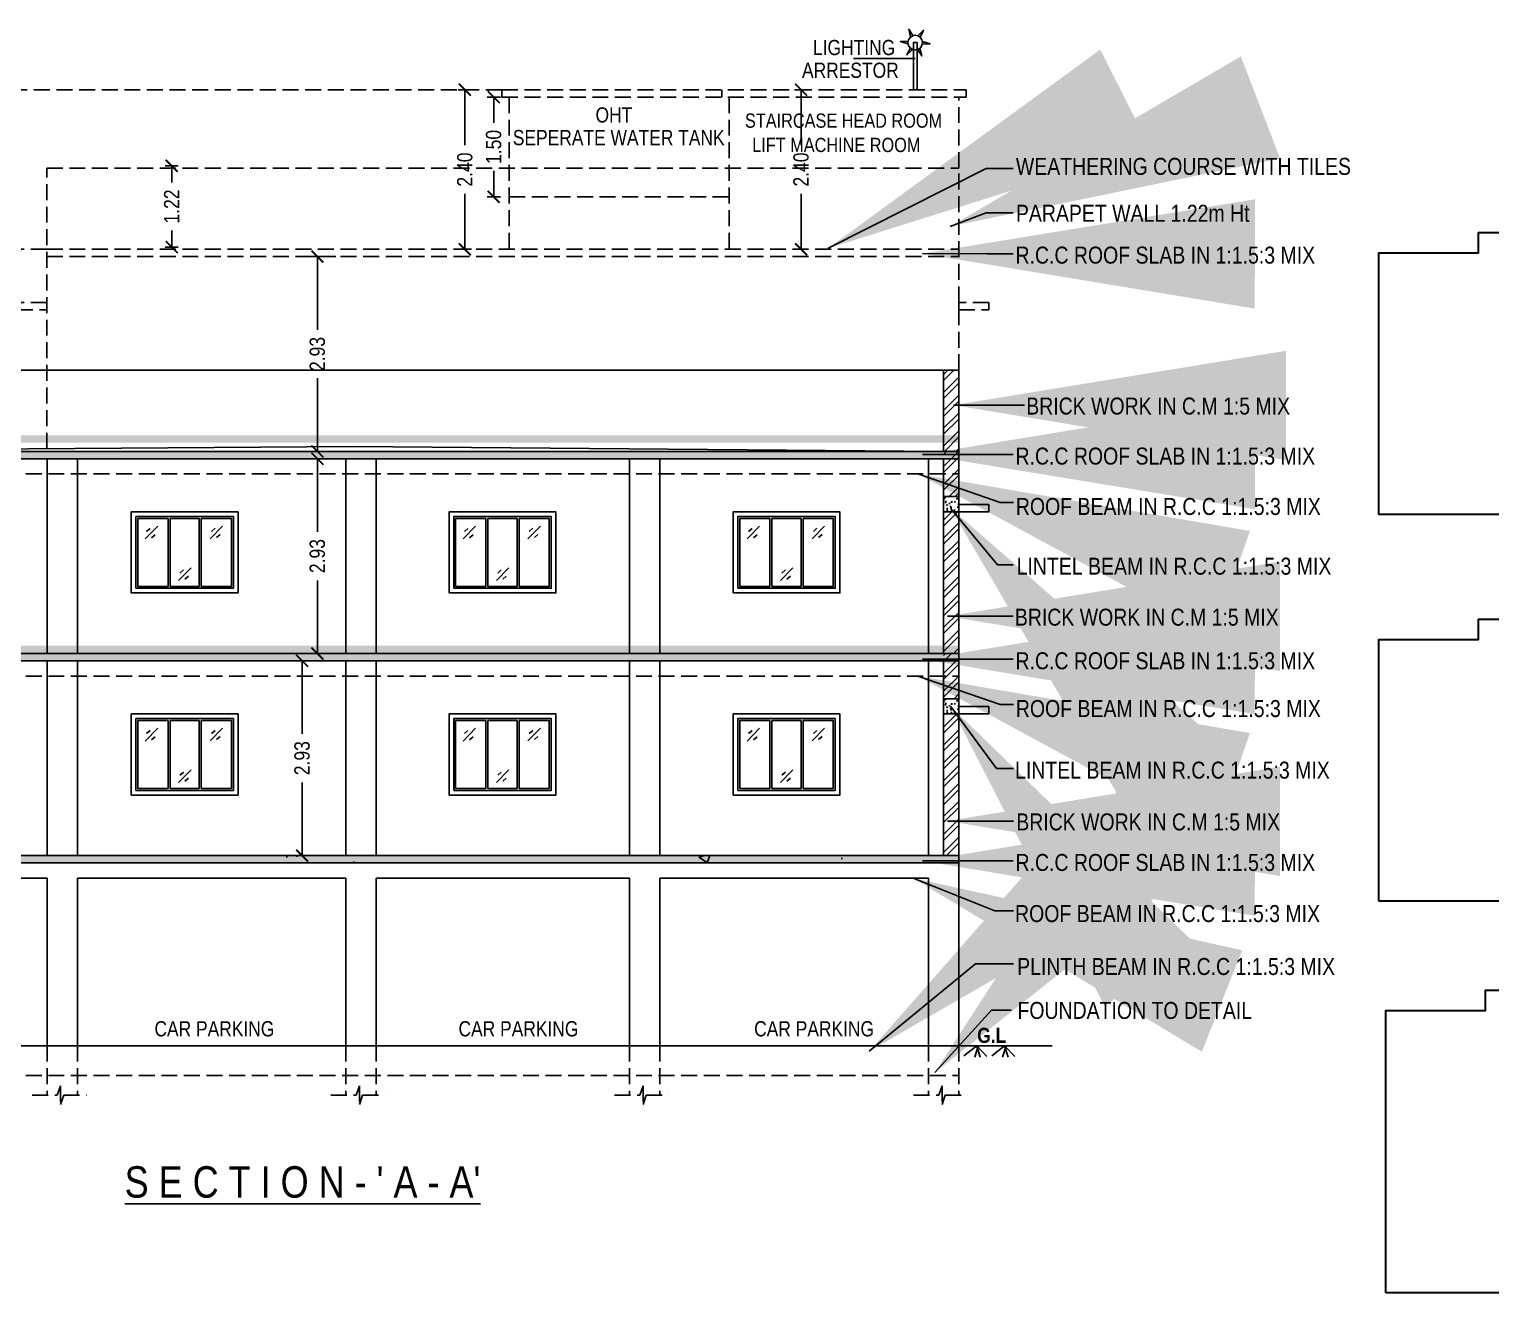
# Model space of a CAD drawing. Header units: metres. Extents: x 144 to 1259, y -1474 to -210.
# Drawn here: x 1171.88 to 1193.86, y -1155.6 to -1136.59 of the extents above; entities that cross this region are included whole.
import ezdxf
from ezdxf.enums import TextEntityAlignment as Align

# ---------------------------------------------------------------- set-up
doc = ezdxf.new("R2010")
doc.units = ezdxf.units.M
doc.linetypes.add('ACAD_ISO02W100', pattern=[15, 12, -3])
for name, color, linetype in [('BLK_1_FLR_0_STAIR_1', 1, 'Continuous'), ('BLK_1_FLR_1_AC_ROOM', 2, 'Continuous'), ('BLK_1_FLR_1_STAIR_1', 1, 'Continuous'), ('BLK_1_FLR_2_AC_ROOM_1', 2, 'Continuous'), ('BLK_1_FLR_3_AC_ROOM_1', 2, 'Continuous'), ('BLK_1_FLR_3_STAIR_1', 1, 'Continuous'), ('BLK_1_PARAPET_HT', 233, 'Continuous'), ('BLK_1_ROOF_WATER_TA1NK_HT', 235, 'Continuous'), ('BLK_1_STAIR_HEADROOM', 55, 'Continuous')]:
    doc.layers.add(name, color=color, linetype=linetype)
doc.styles.add('ATT', font='swissck.ttf', dxfattribs={"height": 12})
doc.styles.add('cmda', font='swisscb.ttf', dxfattribs={"height": 8})
doc.styles.add('STYLE1', font='swissck.ttf', dxfattribs={"height": 0.23})
doc.styles.add('style7', font='tahoma.ttf', dxfattribs={"height": 42})
doc.styles.add('tit', font='swissck.ttf', dxfattribs={"height": 9})
doc.dimstyles.get("Standard").update_dxf_attribs({"dimtxt": 0.23, "dimasz": 0.18, "dimexe": 0.1, "dimexo": 0, "dimgap": 0.09, "dimtad": 0, "dimzin": 0, "dimdsep": 46, "dimtxsty": 'STYLE1', "dimblk": 'ARCHTICK', "dimcen": 0.09, "dimadec": 0, "dimazin": 0, "dimtfac": 1, "dimtofl": 0, "dimtmove": 2, "dimatfit": 3, "dimfxl": 0, "dimtolj": 1, "dimtzin": 0, "dimarcsym": 0})
doc.dimstyles.new('STY', dxfattribs={"dimscale": 0, "dimtxt": 48, "dimasz": 5, "dimexe": 6, "dimexo": 48, "dimgap": 2, "dimtad": 0, "dimdec": 1, "dimlfac": 0.0254, "dimzin": 0, "dimdsep": 46, "dimtxsty": 'style7', "dimblk": 'ARCHTICK', "dimcen": 0.09375, "dimse1": 1, "dimse2": 1, "dimsd1": 1, "dimsd2": 1, "dimadec": 0, "dimazin": 0, "dimtfac": 1, "dimtdec": 1, "dimtofl": 0, "dimtmove": 0, "dimatfit": 3, "dimfxl": 0, "dimtolj": 1, "dimtzin": 0, "dimarcsym": 0})
pattern_1 = [(50, (-125.04422, -64.8878), (0.182184669, -0.015939086), [0.01905, -0.20955]), (355, (-125.04422, -64.8878), (-0.035243421, 0.191056845), [0.01524, -0.167640584]), (100.451445, (-125.02904, -64.88913), (0.146941247, 0.175117752), [0.016190009, -0.178090245]), (46.1842, (-125.04422, -64.837), (0.27107904, -0.042042328), [0.028575, -0.314325]), (96.635558, (-125.02163, -64.8405), (0.237404134, 0.247426125), [0.024285023, -0.26713561]), (351.184151, (-125.04422, -64.837), (0.237404134, 0.247426125), [0.022859967, -0.25145973]), (21, (-125.01882, -64.8497), (0.151614391, -0.102265198), [0.01905, -0.20955]), (326, (-125.01882, -64.8497), (0.061802028, 0.184187966), [0.01524, -0.16764]), (71.451445, (-125.00618, -64.85823), (0.21341642, 0.081922769), [0.016190009, -0.178089938]), (37.5, (-125.04422, -64.887805), (0.0030886033, 0.0845550389), [0, -0.165608, 0, -0.17018, 0, -0.168275]), (7.5, (-125.04422, -64.887805), (0.0668196625, 0.100180575), [0, -0.097028, 0, -0.161798, 0, -0.064135]), (327.5, (-125.10086, -64.887805), (0.1355905952, -0.005728744), [0, -0.0635, 0, -0.19812, 0, -0.26289]), (317.5, (-125.12626, -64.8878), (0.148129181, 0.025426491), [0, -0.08255, 0, -0.131572, 0, -0.18669])]

# ---------------------------------------------------------------- blocks, each defined once
blk = doc.blocks.new('_ArchTick')
at = {"color": 0, "const_width": 0.15}
blk.add_lwpolyline([(-0.5, -0.5), (0.5, 0.5)], dxfattribs=at)
blk = doc.blocks.new('*D186')
at = {"color": 0, "lineweight": -2}
for p, q in [((1178.532, -1137.502), (1178.332, -1137.502)), ((1178.432, -1137.502), (1178.432, -1138.336)), ((1178.432, -1139.902), (1178.432, -1139.067)), ((1178.532, -1139.902), (1178.332, -1139.902))]:
    blk.add_line(p, q, dxfattribs=at)
at = {"layer": 'Defpoints', "color": 0}
for p in [(1178.432, -1137.502), (1180.37, -1137.502), (1180.37, -1139.902)]:
    blk.add_point(p, dxfattribs=at)
at = {"color": 0, "lineweight": -2, "xscale": 0.18, "yscale": 0.18, "zscale": 0.18}
for p, rotation in [((1178.432, -1137.502), 90), ((1178.432, -1139.902), 270)]:
    blk.add_blockref('_ArchTick', p, dxfattribs=dict(at, rotation=rotation))
at = {"color": 0, "insert": (1178.432, -1138.702), "char_height": 0.23, "attachment_point": 5, "rotation": 90, "style": 'STYLE1'}
blk.add_mtext('\\A1;2.40', dxfattribs=at)
blk = doc.blocks.new('*D261')
at = {"layer": 'BLK_1_ROOF_WATER_TA1NK_HT', "color": 0, "lineweight": -2}
for p, q in [((1178.966, -1137.612), (1178.766, -1137.612)), ((1178.866, -1137.612), (1178.866, -1138.001)), ((1178.866, -1139.112), (1178.866, -1138.723)), ((1178.966, -1139.112), (1178.766, -1139.112))]:
    blk.add_line(p, q, dxfattribs=at)
at = {"layer": 'Defpoints', "color": 0}
for p in [(1178.866, -1137.612), (1182.028, -1137.612), (1182.028, -1139.112)]:
    blk.add_point(p, dxfattribs=at)
at = {"layer": 'BLK_1_ROOF_WATER_TA1NK_HT', "color": 0, "lineweight": -2, "xscale": 0.18, "yscale": 0.18, "zscale": 0.18}
for p, rotation in [((1178.866, -1137.612), 90), ((1178.866, -1139.112), 270)]:
    blk.add_blockref('_ArchTick', p, dxfattribs=dict(at, rotation=rotation))
at = {"layer": 'BLK_1_ROOF_WATER_TA1NK_HT', "color": 0, "insert": (1178.866, -1138.362), "char_height": 0.23, "attachment_point": 5, "rotation": 90, "style": 'STYLE1'}
blk.add_mtext('\\A1;1.50', dxfattribs=at)
blk = doc.blocks.new('*D265')
at = {"layer": 'BLK_1_FLR_1_AC_ROOM', "color": 0, "lineweight": -2}
for p, q in [((1175.955, -1146.092), (1176.084, -1146.092)), ((1175.984, -1146.092), (1175.984, -1147.191)), ((1175.984, -1149.022), (1175.984, -1147.922)), ((1175.955, -1149.022), (1176.084, -1149.022))]:
    blk.add_line(p, q, dxfattribs=at)
at = {"layer": 'Defpoints', "color": 0}
for p in [(1175.955, -1146.092), (1175.984, -1146.092), (1175.955, -1149.022)]:
    blk.add_point(p, dxfattribs=at)
at = {"layer": 'BLK_1_FLR_1_AC_ROOM', "color": 0, "lineweight": -2, "xscale": 0.18, "yscale": 0.18, "zscale": 0.18}
for p, rotation in [((1175.984, -1146.092), 90), ((1175.984, -1149.022), 270)]:
    blk.add_blockref('_ArchTick', p, dxfattribs=dict(at, rotation=rotation))
at = {"layer": 'BLK_1_FLR_1_AC_ROOM', "color": 0, "insert": (1175.984, -1147.557), "char_height": 0.23, "attachment_point": 5, "rotation": 90, "style": 'STYLE1'}
blk.add_mtext('\\A1;2.93', dxfattribs=at)
blk = doc.blocks.new('*D266')
at = {"layer": 'BLK_1_FLR_2_AC_ROOM_1', "color": 0, "lineweight": -2}
for p, q in [((1176.493, -1143.052), (1176.114, -1143.052)), ((1176.214, -1143.052), (1176.214, -1144.151)), ((1176.214, -1145.982), (1176.214, -1144.882)), ((1176.493, -1145.982), (1176.114, -1145.982))]:
    blk.add_line(p, q, dxfattribs=at)
at = {"layer": 'Defpoints', "color": 0}
for p in [(1176.214, -1143.052), (1176.493, -1143.052), (1176.493, -1145.982)]:
    blk.add_point(p, dxfattribs=at)
at = {"layer": 'BLK_1_FLR_2_AC_ROOM_1', "color": 0, "lineweight": -2, "xscale": 0.18, "yscale": 0.18, "zscale": 0.18}
for p, rotation in [((1176.214, -1143.052), 90), ((1176.214, -1145.982), 270)]:
    blk.add_blockref('_ArchTick', p, dxfattribs=dict(at, rotation=rotation))
at = {"layer": 'BLK_1_FLR_2_AC_ROOM_1', "color": 0, "insert": (1176.214, -1144.517), "char_height": 0.23, "attachment_point": 5, "rotation": 90, "style": 'STYLE1'}
blk.add_mtext('\\A1;2.93', dxfattribs=at)
blk = doc.blocks.new('*D284')
at = {"layer": 'BLK_1_STAIR_HEADROOM', "color": 0, "lineweight": -2}
for p, q in [((1183.49, -1137.502), (1183.39, -1137.502)), ((1183.49, -1137.502), (1183.49, -1138.336)), ((1183.49, -1139.902), (1183.49, -1139.067)), ((1183.49, -1139.902), (1183.39, -1139.902))]:
    blk.add_line(p, q, dxfattribs=at)
at = {"layer": 'Defpoints', "color": 0}
for p in [(1183.493, -1137.502), (1183.49, -1139.902), (1183.49, -1139.902)]:
    blk.add_point(p, dxfattribs=at)
at = {"layer": 'BLK_1_STAIR_HEADROOM', "color": 0, "lineweight": -2, "xscale": 0.18, "yscale": 0.18, "zscale": 0.18}
for p, rotation in [((1183.49, -1137.502), 90), ((1183.49, -1139.902), 270)]:
    blk.add_blockref('_ArchTick', p, dxfattribs=dict(at, rotation=rotation))
at = {"layer": 'BLK_1_STAIR_HEADROOM', "color": 0, "insert": (1183.49, -1138.702), "char_height": 0.23, "attachment_point": 5, "rotation": 90, "style": 'STYLE1'}
blk.add_mtext('\\A1;2.40', dxfattribs=at)
blk = doc.blocks.new('*D292')
at = {"layer": 'BLK_1_FLR_3_AC_ROOM_1', "color": 0, "lineweight": -2}
for p, q in [((1176.493, -1140.012), (1176.114, -1140.012)), ((1176.214, -1140.012), (1176.214, -1141.111)), ((1176.214, -1142.942), (1176.214, -1141.842)), ((1176.493, -1142.942), (1176.114, -1142.942))]:
    blk.add_line(p, q, dxfattribs=at)
at = {"layer": 'Defpoints', "color": 0}
for p in [(1176.214, -1140.012), (1176.493, -1140.012), (1176.493, -1142.942)]:
    blk.add_point(p, dxfattribs=at)
at = {"layer": 'BLK_1_FLR_3_AC_ROOM_1', "color": 0, "lineweight": -2, "xscale": 0.18, "yscale": 0.18, "zscale": 0.18}
for p, rotation in [((1176.214, -1140.012), 90), ((1176.214, -1142.942), 270)]:
    blk.add_blockref('_ArchTick', p, dxfattribs=dict(at, rotation=rotation))
at = {"layer": 'BLK_1_FLR_3_AC_ROOM_1', "color": 0, "insert": (1176.214, -1141.477), "char_height": 0.23, "attachment_point": 5, "rotation": 90, "style": 'STYLE1'}
blk.add_mtext('\\A1;2.93', dxfattribs=at)
blk = doc.blocks.new('*D380')
at = {"layer": 'BLK_1_PARAPET_HT', "color": 0, "lineweight": -2}
for p, q in [((1174.122, -1138.648), (1173.922, -1138.648)), ((1174.022, -1138.648), (1174.022, -1138.899)), ((1174.022, -1139.868), (1174.022, -1139.618)), ((1174.122, -1139.868), (1173.922, -1139.868))]:
    blk.add_line(p, q, dxfattribs=at)
at = {"layer": 'Defpoints', "color": 0}
for p in [(1174.022, -1138.648), (1176.488, -1138.648), (1176.488, -1139.868)]:
    blk.add_point(p, dxfattribs=at)
at = {"layer": 'BLK_1_PARAPET_HT', "color": 0, "lineweight": -2, "xscale": 0.18, "yscale": 0.18, "zscale": 0.18}
for p, rotation in [((1174.022, -1138.648), 90), ((1174.022, -1139.868), 270)]:
    blk.add_blockref('_ArchTick', p, dxfattribs=dict(at, rotation=rotation))
at = {"layer": 'BLK_1_PARAPET_HT', "color": 0, "insert": (1174.022, -1139.258), "char_height": 0.23, "attachment_point": 5, "rotation": 90, "style": 'STYLE1'}
blk.add_mtext('\\A1;1.22', dxfattribs=at)

msp = doc.modelspace()

# ---------------------------------------------------------------- hatches: boundary and pattern name
h = msp.add_hatch()
h.set_pattern_fill('ANSI32', color=256, scale=0.02, style=0)
h.set_pattern_definition([(45, (-159.14424, -65.1278), (-0.134703842, 0.134703842), []), (45, (-159.05444, -65.1278), (-0.134703842, 0.134703842), [])])
h.paths.add_polyline_path([(1185.863, -1141.722), (1185.633, -1141.722), (1185.633, -1142.942), (1185.863, -1142.942)])
h = msp.add_hatch()
h.set_pattern_fill('AR-CONC', color=256, scale=0.001, style=0)
h.set_pattern_definition([(50, (-125.04422, -61.7278), (0.182184669, -0.015939086), [0.01905, -0.20955]), (355, (-125.04422, -61.7278), (-0.035243421, 0.191056845), [0.01524, -0.167640584]), (100.451445, (-125.02904, -61.72913), (0.146941247, 0.175117752), [0.016190009, -0.178090245]), (46.1842, (-125.04422, -61.677), (0.27107904, -0.042042328), [0.028575, -0.314325]), (96.635558, (-125.02163, -61.6805), (0.237404134, 0.247426125), [0.024285023, -0.26713561]), (351.184151, (-125.04422, -61.677), (0.237404134, 0.247426125), [0.022859967, -0.25145973]), (21, (-125.01882, -61.6897), (0.151614391, -0.102265198), [0.01905, -0.20955]), (326, (-125.01882, -61.6897), (0.061802028, 0.184187966), [0.01524, -0.16764]), (71.451445, (-125.00618, -61.69823), (0.21341642, 0.081922769), [0.016190009, -0.178089938]), (37.5, (-125.04422, -61.727805), (0.0030886033, 0.0845550389), [0, -0.165608, 0, -0.17018, 0, -0.168275]), (7.5, (-125.04422, -61.727805), (0.0668196625, 0.100180575), [0, -0.097028, 0, -0.161798, 0, -0.064135]), (327.5, (-125.10086, -61.727805), (0.1355905952, -0.005728744), [0, -0.0635, 0, -0.19812, 0, -0.26289]), (317.5, (-125.12626, -61.7278), (0.148129181, 0.025426491), [0, -0.08255, 0, -0.131572, 0, -0.18669])])
h.paths.add_polyline_path([(1185.863, -1142.702), (1166.047, -1142.702), (1166.047, -1142.812), (1185.863, -1142.812)])
h = msp.add_hatch()
h.set_pattern_fill('AR-CONC', color=256, scale=0.003, style=0)
h.set_pattern_definition([(50, (0, 0), (0.54655401, -0.04781726), [0.05715, -0.62865]), (355, (0, 0), (-0.10572848, 0.57316993), [0.04572, -0.50292]), (100.451, (0.04555, -0.004), (0.4408275, 0.52535006), [0.04857, -0.53427]), (46.1842, (0, 0.1524), (0.81323712, -0.12612698), [0.085725, -0.942975]), (96.6356, (0.0678, 0.1419), (0.7122127, 0.74227667), [0.072855, -0.801405]), (351.184, (0, 0.1524), (0.7122138, 0.74227535), [0.06858, -0.75438]), (21, (0.0762, 0.1143), (0.45484464, -0.30679656), [0.05715, -0.62865]), (326, (0.0762, 0.1143), (0.18540609, 0.5525639), [0.04572, -0.50292]), (71.4514, (0.1141, 0.08873), (0.64024947, 0.24576857), [0.04857, -0.53427]), (37.5, (0, 0), (0.00926581, 0.253665117), [0, -0.496824, 0, -0.51054, 0, -0.504825]), (7.5, (0, 0), (0.200458988, 0.300541724), [0, -0.291084, 0, -0.485394, 0, -0.192405]), (327.5, (-0.16993, 0), (0.406771786, -0.017186232), [0, -0.1905, 0, -0.59436, 0, -0.78867]), (317.5, (-0.24613, 0), (0.444387544, 0.07627947), [0, -0.24765, 0, -0.394716, 0, -0.56007])])
h.paths.add_polyline_path([(1166.047, -1142.942), (1166.047, -1143.052), (1185.863, -1143.052), (1185.863, -1142.942)])
h = msp.add_hatch()
h.set_pattern_fill('ANSI32', color=256, scale=0.02, style=0)
h.set_pattern_definition([(45, (-125.04422, -65.0078), (-0.134703842, 0.134703842), []), (45, (-124.95442, -65.0078), (-0.134703842, 0.134703842), [])])
h.paths.add_polyline_path([(1185.863, -1143.852), (1185.633, -1143.852), (1185.633, -1145.982), (1185.863, -1145.982)])
h.paths.add_polyline_path([(1185.863, -1142.932), (1185.633, -1142.932), (1185.633, -1143.622), (1185.863, -1143.622)])
h = msp.add_hatch()
h.set_pattern_fill('AR-CONC', color=256, scale=0.001, style=0)
h.set_pattern_definition([(50, (-125.04422, -61.8478), (0.182184669, -0.015939086), [0.01905, -0.20955]), (355, (-125.04422, -61.8478), (-0.035243421, 0.191056845), [0.01524, -0.167640584]), (100.451445, (-125.02904, -61.84913), (0.146941247, 0.175117752), [0.016190009, -0.178090245]), (46.1842, (-125.04422, -61.797), (0.27107904, -0.042042328), [0.028575, -0.314325]), (96.635558, (-125.02163, -61.8005), (0.237404134, 0.247426125), [0.024285023, -0.26713561]), (351.184151, (-125.04422, -61.797), (0.237404134, 0.247426125), [0.022859967, -0.25145973]), (21, (-125.01882, -61.8097), (0.151614391, -0.102265198), [0.01905, -0.20955]), (326, (-125.01882, -61.8097), (0.061802028, 0.184187966), [0.01524, -0.16764]), (71.451445, (-125.00618, -61.81823), (0.21341642, 0.081922769), [0.016190009, -0.178089938]), (37.5, (-125.04422, -61.847805), (0.0030886033, 0.0845550389), [0, -0.165608, 0, -0.17018, 0, -0.168275]), (7.5, (-125.04422, -61.847805), (0.0668196625, 0.100180575), [0, -0.097028, 0, -0.161798, 0, -0.064135]), (327.5, (-125.10086, -61.847805), (0.1355905952, -0.005728744), [0, -0.0635, 0, -0.19812, 0, -0.26289]), (317.5, (-125.12626, -61.8478), (0.148129181, 0.025426491), [0, -0.08255, 0, -0.131572, 0, -0.18669])])
h.paths.add_polyline_path([(1185.863, -1143.622), (1185.633, -1143.622), (1185.633, -1143.852), (1185.863, -1143.852)])
h = msp.add_hatch()
h.set_pattern_fill('AR-CONC', color=256, scale=0.001, style=0)
h.set_pattern_definition(pattern_1)
h.paths.add_polyline_path([(1185.863, -1145.862), (1166.047, -1145.862), (1166.047, -1145.972), (1185.863, -1145.972)])
h = msp.add_hatch()
h.set_pattern_fill('AR-CONC', color=256, scale=0.003, style=0)
h.set_pattern_definition([(50, (0, -3.04), (0.54655401, -0.04781726), [0.05715, -0.62865]), (355, (0, -3.04), (-0.10572848, 0.57316993), [0.04572, -0.50292]), (100.451, (0.04555, -3.044), (0.4408275, 0.52535006), [0.04857, -0.53427]), (46.1842, (0, -2.8876), (0.81323712, -0.12612698), [0.085725, -0.942975]), (96.6356, (0.0678, -2.8981), (0.7122127, 0.74227667), [0.072855, -0.801405]), (351.184, (0, -2.8876), (0.7122138, 0.74227535), [0.06858, -0.75438]), (21, (0.0762, -2.9257), (0.45484464, -0.30679656), [0.05715, -0.62865]), (326, (0.0762, -2.9257), (0.18540609, 0.5525639), [0.04572, -0.50292]), (71.4514, (0.1141, -2.95127), (0.64024947, 0.24576857), [0.04857, -0.53427]), (37.5, (0, -3.04), (0.00926581, 0.253665117), [0, -0.496824, 0, -0.51054, 0, -0.504825]), (7.5, (0, -3.04), (0.200458988, 0.300541724), [0, -0.291084, 0, -0.485394, 0, -0.192405]), (327.5, (-0.16993, -3.04), (0.406771786, -0.017186232), [0, -0.1905, 0, -0.59436, 0, -0.78867]), (317.5, (-0.24613, -3.04), (0.444387544, 0.07627947), [0, -0.24765, 0, -0.394716, 0, -0.56007])])
h.paths.add_polyline_path([(1166.047, -1145.982), (1166.047, -1146.092), (1185.863, -1146.092), (1185.863, -1145.982)])
h = msp.add_hatch()
h.set_pattern_fill('ANSI32', color=256, scale=0.02, style=0)
h.set_pattern_definition([(45, (-125.04422, -64.8878), (-0.134703842, 0.134703842), []), (45, (-124.95442, -64.8878), (-0.134703842, 0.134703842), [])])
h.paths.add_polyline_path([(1185.863, -1146.892), (1185.633, -1146.892), (1185.633, -1149.022), (1185.863, -1149.022)])
h.paths.add_polyline_path([(1185.863, -1146.202), (1185.633, -1146.202), (1185.633, -1146.662), (1185.863, -1146.662)])
h.paths.add_polyline_path([(1185.863, -1145.972), (1185.633, -1145.972), (1185.633, -1146.202), (1185.863, -1146.202)])
h = msp.add_hatch()
h.set_pattern_fill('AR-CONC', color=256, scale=0.001, style=0)
h.set_pattern_definition(pattern_1)
h.paths.add_polyline_path([(1185.863, -1146.662), (1185.633, -1146.662), (1185.633, -1146.892), (1185.863, -1146.892)])
h = msp.add_hatch()
h.set_pattern_fill('AR-CONC', color=256, scale=0.001, style=0)
h.set_pattern_definition(pattern_1)
h.paths.add_polyline_path([(1185.863, -1149.022), (1166.047, -1149.022), (1166.047, -1149.132), (1185.863, -1149.132)])
h = msp.add_hatch()
h.set_pattern_fill('AR-CONC', color=256, scale=0.01, style=0)
h.set_pattern_definition([(50, (0, 0), (1.8218467, -0.1593909), [0.1905, -2.0955]), (355, (0, 0), (-0.3524283, 1.9105664), [0.1524, -1.6764]), (100.451, (0.1518, -0.0133), (1.469425, 1.7511669), [0.1619, -1.7809]), (46.1842, (0, 0.508), (2.7107904, -0.4204233), [0.28575, -3.14325]), (96.6356, (0.226, 0.473), (2.3740423, 2.4742556), [0.24285, -2.67135]), (351.184, (0, 0.508), (2.374046, 2.474251), [0.2286, -2.5146]), (21, (0.254, 0.381), (1.5161488, -1.0226552), [0.1905, -2.0955]), (326, (0.254, 0.381), (0.6180203, 1.8418797), [0.1524, -1.6764]), (71.4514, (0.3803, 0.2958), (2.134165, 0.8192286), [0.1619, -1.7809]), (37.5, (0, 0), (0.03088603, 0.8455504), [0, -1.65608, 0, -1.7018, 0, -1.68275]), (7.5, (0, 0), (0.66819663, 1.00180575), [0, -0.97028, 0, -1.61798, 0, -0.64135]), (327.5, (-0.5664, 0), (1.35590595, -0.05728744), [0, -0.635, 0, -1.9812, 0, -2.6289]), (317.5, (-0.8204, 0), (1.4812918, 0.2542649), [0, -0.8255, 0, -1.31572, 0, -1.8669])])
h.paths.add_polyline_path([(1185.863, -1149.132), (1185.863, -1149.022), (1166.047, -1149.022), (1166.047, -1149.132)])
h = msp.add_hatch()
h.set_pattern_fill('AR-CONC', color=256, scale=0.003, style=0)
h.set_pattern_definition([(50, (0, -6.08), (0.54655401, -0.04781726), [0.05715, -0.62865]), (355, (0, -6.08), (-0.10572848, 0.57316993), [0.04572, -0.50292]), (100.451, (0.04555, -6.084), (0.4408275, 0.52535006), [0.04857, -0.53427]), (46.1842, (0, -5.9276), (0.81323712, -0.12612698), [0.085725, -0.942975]), (96.6356, (0.0678, -5.9381), (0.7122127, 0.74227667), [0.072855, -0.801405]), (351.184, (0, -5.9276), (0.7122138, 0.74227535), [0.06858, -0.75438]), (21, (0.0762, -5.9657), (0.45484464, -0.30679656), [0.05715, -0.62865]), (326, (0.0762, -5.9657), (0.18540609, 0.5525639), [0.04572, -0.50292]), (71.4514, (0.1141, -5.99127), (0.64024947, 0.24576857), [0.04857, -0.53427]), (37.5, (0, -6.08), (0.00926581, 0.253665117), [0, -0.496824, 0, -0.51054, 0, -0.504825]), (7.5, (0, -6.08), (0.200458988, 0.300541724), [0, -0.291084, 0, -0.485394, 0, -0.192405]), (327.5, (-0.16993, -6.08), (0.406771786, -0.017186232), [0, -0.1905, 0, -0.59436, 0, -0.78867]), (317.5, (-0.24613, -6.08), (0.444387544, 0.07627947), [0, -0.24765, 0, -0.394716, 0, -0.56007])])
h.paths.add_polyline_path([(1166.047, -1149.022), (1166.047, -1149.132), (1185.863, -1149.132), (1185.863, -1149.022)])

# ---------------------------------------------------------------- linework, layer by layer
at = {"linetype": 'ACAD_ISO02W100', "ltscale": 0.02}
for p, q in [((1178.99, -1137.502), (1161.153, -1137.502)), ((1178.99, -1137.502), (1185.973, -1137.502)), ((1178.99, -1137.502), (1178.99, -1137.612)), ((1182.296, -1137.502), (1182.296, -1137.612)), ((1185.973, -1137.612), (1185.973, -1137.502)), ((1178.99, -1137.612), (1185.973, -1137.612)), ((1179.1, -1137.612), (1179.1, -1139.902)), ((1182.406, -1137.612), (1182.406, -1139.902)), ((1185.863, -1138.682), (1185.863, -1137.612)), ((1172.143, -1138.682), (1185.863, -1138.682)), ((1172.143, -1142.901), (1172.143, -1138.682)), ((1185.863, -1141.722), (1185.863, -1138.682)), ((1179.1, -1139.112), (1182.406, -1139.112)), ((1172.143, -1139.902), (1161.153, -1139.902)), ((1172.143, -1139.902), (1185.863, -1139.902)), ((1172.143, -1140.012), (1185.863, -1140.012)), ((1166.047, -1143.282), (1185.863, -1143.282)), ((1166.047, -1146.322), (1185.863, -1146.322)), ((1172.147, -1151.882), (1172.147, -1152.626)), ((1172.604, -1151.882), (1172.604, -1152.626)), ((1176.643, -1151.882), (1176.643, -1152.626)), ((1177.1, -1151.882), (1177.1, -1152.626)), ((1180.91, -1151.882), (1180.91, -1152.626)), ((1181.367, -1151.882), (1181.367, -1152.626)), ((1185.406, -1151.882), (1185.406, -1152.626)), ((1185.863, -1151.882), (1185.863, -1152.626)), ((1166.047, -1152.332), (1185.863, -1152.332))]:
    msp.add_line(p, q, dxfattribs=at)
for p, q in [((1185.863, -1141.722), (1166.047, -1141.722)), ((1185.633, -1142.942), (1185.633, -1141.722)), ((1185.863, -1142.942), (1185.863, -1141.722)), ((1166.047, -1142.942), (1185.863, -1142.942)), ((1185.863, -1151.882), (1185.863, -1142.942)), ((1166.047, -1143.052), (1185.863, -1143.052)), ((1172.147, -1145.982), (1172.147, -1143.052)), ((1172.604, -1145.982), (1172.604, -1143.052)), ((1176.643, -1145.982), (1176.643, -1143.052)), ((1177.1, -1145.982), (1177.1, -1143.052)), ((1180.91, -1145.982), (1180.91, -1143.052)), ((1181.367, -1145.982), (1181.367, -1143.052)), ((1185.406, -1145.982), (1185.406, -1143.052)), ((1185.633, -1145.982), (1185.633, -1143.052)), ((1185.633, -1143.622), (1185.863, -1143.622)), ((1185.633, -1143.852), (1185.863, -1143.852)), ((1173.967, -1144.972), (1173.967, -1143.952)), ((1173.997, -1144.972), (1173.997, -1143.952)), ((1174.436, -1144.972), (1174.436, -1143.952)), ((1174.466, -1144.972), (1174.466, -1143.952)), ((1178.748, -1144.972), (1178.748, -1143.952)), ((1178.778, -1144.972), (1178.778, -1143.952)), ((1179.217, -1144.972), (1179.217, -1143.952)), ((1179.247, -1144.972), (1179.247, -1143.952)), ((1183.022, -1144.972), (1183.022, -1143.952)), ((1183.052, -1144.972), (1183.052, -1143.952)), ((1183.491, -1144.972), (1183.491, -1143.952)), ((1183.521, -1144.972), (1183.521, -1143.952)), ((1166.047, -1145.982), (1185.863, -1145.982)), ((1166.047, -1146.092), (1185.863, -1146.092)), ((1172.147, -1146.092), (1172.147, -1149.022)), ((1172.604, -1146.092), (1172.604, -1149.022)), ((1176.643, -1149.022), (1176.643, -1146.092)), ((1177.1, -1149.022), (1177.1, -1146.092)), ((1180.91, -1146.092), (1180.91, -1149.022)), ((1181.367, -1146.092), (1181.367, -1149.022)), ((1185.406, -1149.022), (1185.406, -1146.092)), ((1185.633, -1149.022), (1185.633, -1146.092)), ((1185.633, -1146.662), (1185.863, -1146.662)), ((1185.633, -1146.892), (1185.863, -1146.892)), ((1173.967, -1148.012), (1173.967, -1146.992)), ((1173.997, -1148.012), (1173.997, -1146.992)), ((1174.436, -1148.012), (1174.436, -1146.992)), ((1174.466, -1148.012), (1174.466, -1146.992)), ((1178.748, -1148.012), (1178.748, -1146.992)), ((1178.778, -1148.012), (1178.778, -1146.992)), ((1179.217, -1148.012), (1179.217, -1146.992)), ((1179.247, -1148.012), (1179.247, -1146.992)), ((1183.022, -1148.012), (1183.022, -1146.992)), ((1183.052, -1148.012), (1183.052, -1146.992)), ((1183.491, -1148.012), (1183.491, -1146.992)), ((1183.521, -1148.012), (1183.521, -1146.992)), ((1166.047, -1149.022), (1185.863, -1149.022)), ((1166.047, -1149.132), (1185.863, -1149.132)), ((1166.352, -1149.362), (1172.147, -1149.362)), ((1172.147, -1149.362), (1172.147, -1151.882)), ((1172.604, -1149.362), (1176.643, -1149.362)), ((1172.604, -1149.362), (1172.604, -1151.882)), ((1176.643, -1149.362), (1176.643, -1151.882)), ((1177.1, -1149.362), (1180.91, -1149.362)), ((1177.1, -1149.362), (1177.1, -1151.882)), ((1180.91, -1149.362), (1180.91, -1151.882)), ((1181.367, -1149.362), (1185.406, -1149.362)), ((1181.367, -1149.362), (1181.367, -1151.882)), ((1185.406, -1149.362), (1185.406, -1151.882)), ((1187.269, -1151.882), (1161.079, -1151.882))]:
    msp.add_line(p, q)
for points in [[(1185.172, -1136.688), (1185.11, -1136.592), (1185.138, -1136.707)], [(1185.28, -1136.71), (1185.333, -1136.608), (1185.247, -1136.69)], [(1185.099, -1136.771), (1184.984, -1136.776), (1185.098, -1136.81)], [(1185.315, -1136.814), (1185.43, -1136.809), (1185.316, -1136.776)], [(1185.134, -1136.875), (1185.082, -1136.977), (1185.167, -1136.896)], [(1185.242, -1136.897), (1185.304, -1136.994), (1185.276, -1136.879)], [(1166.277, -1142.942), (1176.759, -1142.869), (1185.633, -1142.942)], [(1173.967, -1143.952), (1173.513, -1143.952), (1173.513, -1144.972), (1173.967, -1144.972)], [(1173.624, -1144.259), (1173.812, -1144.068)], [(1173.644, -1144.147), (1173.698, -1144.102)], [(1174.436, -1143.952), (1173.997, -1143.952)], [(1174.466, -1144.972), (1174.921, -1144.972), (1174.921, -1143.952), (1174.466, -1143.952)], [(1174.601, -1144.256), (1174.788, -1144.065)], [(1174.621, -1144.145), (1174.674, -1144.099)], [(1178.748, -1143.952), (1178.294, -1143.952), (1178.294, -1144.972), (1178.748, -1144.972)], [(1178.405, -1144.259), (1178.592, -1144.068)], [(1178.425, -1144.147), (1178.479, -1144.102)], [(1179.217, -1143.952), (1178.778, -1143.952)], [(1179.247, -1144.972), (1179.702, -1144.972), (1179.702, -1143.952), (1179.247, -1143.952)], [(1179.382, -1144.256), (1179.569, -1144.065)], [(1179.402, -1144.145), (1179.455, -1144.099)], [(1183.022, -1143.952), (1182.567, -1143.952), (1182.567, -1144.972), (1183.022, -1144.972)], [(1182.679, -1144.259), (1182.866, -1144.068)], [(1182.699, -1144.147), (1182.752, -1144.102)], [(1183.491, -1143.952), (1183.052, -1143.952)], [(1183.521, -1144.972), (1183.975, -1144.972), (1183.975, -1143.952), (1183.521, -1143.952)], [(1183.655, -1144.256), (1183.842, -1144.065)], [(1183.675, -1144.145), (1183.729, -1144.099)], [(1173.721, -1144.241), (1173.774, -1144.195)], [(1174.697, -1144.238), (1174.751, -1144.193)], [(1178.501, -1144.241), (1178.555, -1144.195)], [(1179.478, -1144.238), (1179.531, -1144.193)], [(1182.775, -1144.241), (1182.829, -1144.195)], [(1183.752, -1144.238), (1183.805, -1144.193)], [(1174.126, -1144.883), (1174.313, -1144.692)], [(1174.146, -1144.772), (1174.199, -1144.726)], [(1178.907, -1144.883), (1179.094, -1144.692)], [(1178.927, -1144.772), (1178.98, -1144.726)], [(1183.18, -1144.883), (1183.367, -1144.692)], [(1183.2, -1144.772), (1183.254, -1144.726)], [(1173.997, -1144.972), (1174.436, -1144.972)], [(1174.222, -1144.865), (1174.276, -1144.82)], [(1178.778, -1144.972), (1179.217, -1144.972)], [(1179.003, -1144.865), (1179.056, -1144.82)], [(1183.052, -1144.972), (1183.491, -1144.972)], [(1183.277, -1144.865), (1183.33, -1144.82)], [(1173.967, -1146.992), (1173.513, -1146.992), (1173.513, -1148.012), (1173.967, -1148.012)], [(1173.624, -1147.299), (1173.812, -1147.108)], [(1173.644, -1147.187), (1173.698, -1147.142)], [(1174.436, -1146.992), (1173.997, -1146.992)], [(1174.466, -1148.012), (1174.921, -1148.012), (1174.921, -1146.992), (1174.466, -1146.992)], [(1174.601, -1147.296), (1174.788, -1147.105)], [(1174.621, -1147.185), (1174.674, -1147.139)], [(1178.748, -1146.992), (1178.294, -1146.992), (1178.294, -1148.012), (1178.748, -1148.012)], [(1178.405, -1147.299), (1178.592, -1147.108)], [(1178.425, -1147.187), (1178.479, -1147.142)], [(1179.217, -1146.992), (1178.778, -1146.992)], [(1179.247, -1148.012), (1179.702, -1148.012), (1179.702, -1146.992), (1179.247, -1146.992)], [(1179.382, -1147.296), (1179.569, -1147.105)], [(1179.402, -1147.185), (1179.455, -1147.139)], [(1183.022, -1146.992), (1182.567, -1146.992), (1182.567, -1148.012), (1183.022, -1148.012)], [(1182.679, -1147.299), (1182.866, -1147.108)], [(1182.699, -1147.187), (1182.752, -1147.142)], [(1183.491, -1146.992), (1183.052, -1146.992)], [(1183.521, -1148.012), (1183.975, -1148.012), (1183.975, -1146.992), (1183.521, -1146.992)], [(1183.655, -1147.296), (1183.842, -1147.105)], [(1183.675, -1147.185), (1183.729, -1147.139)], [(1173.721, -1147.281), (1173.774, -1147.235)], [(1174.697, -1147.278), (1174.751, -1147.233)], [(1178.501, -1147.281), (1178.555, -1147.235)], [(1179.478, -1147.278), (1179.531, -1147.233)], [(1182.775, -1147.281), (1182.829, -1147.235)], [(1183.752, -1147.278), (1183.805, -1147.233)], [(1174.126, -1147.923), (1174.313, -1147.732)], [(1174.146, -1147.812), (1174.199, -1147.766)], [(1174.222, -1147.905), (1174.276, -1147.86)], [(1178.907, -1147.923), (1179.094, -1147.732)], [(1178.927, -1147.812), (1178.98, -1147.766)], [(1179.003, -1147.905), (1179.056, -1147.86)], [(1183.18, -1147.923), (1183.367, -1147.732)], [(1183.2, -1147.812), (1183.254, -1147.766)], [(1183.277, -1147.905), (1183.33, -1147.86)], [(1173.997, -1148.012), (1174.436, -1148.012)], [(1178.778, -1148.012), (1179.217, -1148.012)], [(1183.052, -1148.012), (1183.491, -1148.012)], [(1186.132, -1151.882), (1185.94, -1152.036)], [(1186.152, -1151.882), (1186.102, -1152.057)], [(1186.132, -1151.882), (1186.284, -1152.046)], [(1186.132, -1151.882), (1186.183, -1152.057)], [(1186.552, -1151.882), (1186.36, -1152.036)], [(1186.573, -1151.882), (1186.522, -1152.057)], [(1186.552, -1151.882), (1186.603, -1152.057)], [(1186.552, -1151.882), (1186.704, -1152.046)]]:
    msp.add_lwpolyline(points)
for points in [[(1185.234, -1137.502), (1185.18, -1137.502), (1185.18, -1136.793), (1185.234, -1136.793)], [(1173.413, -1145.072), (1175.021, -1145.072), (1175.021, -1143.852), (1173.413, -1143.852)], [(1178.194, -1145.072), (1179.802, -1145.072), (1179.802, -1143.852), (1178.194, -1143.852)], [(1182.467, -1145.072), (1184.075, -1145.072), (1184.075, -1143.852), (1182.467, -1143.852)], [(1185.863, -1143.852), (1186.313, -1143.852), (1186.313, -1143.742), (1185.863, -1143.742)], [(1173.483, -1145.002), (1174.951, -1145.002), (1174.951, -1143.922), (1173.483, -1143.922)], [(1178.264, -1145.002), (1179.732, -1145.002), (1179.732, -1143.922), (1178.264, -1143.922)], [(1182.537, -1145.002), (1184.005, -1145.002), (1184.005, -1143.922), (1182.537, -1143.922)], [(1173.413, -1148.112), (1175.021, -1148.112), (1175.021, -1146.892), (1173.413, -1146.892)], [(1173.483, -1148.042), (1174.951, -1148.042), (1174.951, -1146.962), (1173.483, -1146.962)], [(1178.194, -1148.112), (1179.802, -1148.112), (1179.802, -1146.892), (1178.194, -1146.892)], [(1178.264, -1148.042), (1179.732, -1148.042), (1179.732, -1146.962), (1178.264, -1146.962)], [(1182.467, -1148.112), (1184.075, -1148.112), (1184.075, -1146.892), (1182.467, -1146.892)], [(1182.537, -1148.042), (1184.005, -1148.042), (1184.005, -1146.962), (1182.537, -1146.962)], [(1185.863, -1146.892), (1186.313, -1146.892), (1186.313, -1146.782), (1185.863, -1146.782)]]:
    msp.add_lwpolyline(points, close=True)
for points in [[(1171.693, -1140.812), (1172.143, -1140.812), (1172.143, -1140.702), (1171.693, -1140.702)], [(1185.863, -1140.812), (1186.313, -1140.812), (1186.313, -1140.702), (1185.863, -1140.702)]]:
    msp.add_lwpolyline(points, close=True, dxfattribs=at)
for points in [[(1171.922, -1152.626), (1172.301, -1152.626), (1172.351, -1152.486), (1172.351, -1152.766), (1172.398, -1152.626), (1172.74, -1152.626)], [(1176.417, -1152.626), (1176.797, -1152.626), (1176.847, -1152.486), (1176.847, -1152.766), (1176.894, -1152.626), (1177.236, -1152.626)], [(1180.685, -1152.626), (1181.064, -1152.626), (1181.114, -1152.486), (1181.114, -1152.766), (1181.161, -1152.626), (1181.503, -1152.626)], [(1185.18, -1152.626), (1185.56, -1152.626), (1185.61, -1152.486), (1185.61, -1152.766), (1185.657, -1152.626), (1185.999, -1152.626)]]:
    msp.add_lwpolyline(points, dxfattribs=at)
msp.add_circle((1185.207, -1136.793), 0.11)
at = {"layer": 'BLK_1_FLR_0_STAIR_1', "linetype": 'Continuous', "lineweight": 30}
msp.add_lwpolyline([(1192.179, -1149.708), (1192.179, -1145.77), (1193.679, -1145.77), (1193.679, -1145.465), (1195.179, -1145.465), (1195.179, -1149.708), (1192.179, -1149.708)], dxfattribs=at)
at = {"layer": 'BLK_1_FLR_1_STAIR_1', "linetype": 'Continuous', "lineweight": 30}
msp.add_lwpolyline([(1192.285, -1155.599), (1192.285, -1151.354), (1193.785, -1151.354), (1193.785, -1151.049), (1195.285, -1151.049), (1195.285, -1155.599), (1192.285, -1155.599)], dxfattribs=at)
at = {"layer": 'BLK_1_FLR_3_STAIR_1', "linetype": 'Continuous', "lineweight": 30}
msp.add_lwpolyline([(1192.179, -1143.892), (1192.179, -1139.954), (1193.679, -1139.954), (1193.679, -1139.649), (1195.179, -1139.649), (1195.179, -1143.892), (1192.179, -1143.892)], dxfattribs=at)

# ---------------------------------------------------------------- texts
for s, height, style, p in [('LIGHTING', 0.2286, 'tit', (1183.669, -1136.981)), ('ARRESTOR', 0.2286, 'tit', (1183.504, -1137.323)), ('OHT', 0.2286, 'ATT', (1180.398, -1137.995)), ('STAIRCASE HEAD ROOM', 0.21374, 'ATT', (1182.646, -1138.073)), ('SEPERATE WATER TANK ', 0.2286, 'ATT', (1179.154, -1138.336)), ('LIFT MACHINE ROOM  ', 0.21374, 'ATT', (1182.755, -1138.439)), ('CAR PARKING', 0.2286, 'ATT', (1173.763, -1151.742)), ('CAR PARKING', 0.2286, 'ATT', (1178.337, -1151.742)), ('CAR PARKING', 0.2286, 'ATT', (1182.784, -1151.742)), ("%%US E C T I O N - ' A - A'", 0.4725, 'ATT', (1173.315, -1154.168))]:
    msp.add_text(s, height=height, dxfattribs=dict(style=style)).set_placement(p)
at = {"style": 'cmda'}
msp.add_text('G.L', height=0.2286, dxfattribs=at).set_placement((1186.358, -1151.612), align=Align.TOP_CENTER)
at = {"lineweight": 15, "char_height": 0.25556, "width": 7.33047, "style": 'STYLE1'}
for s, insert, attachment_point in [('WEATHERING COURSE WITH TILES', (1186.721, -1138.786), 7), ('\\A1;PARAPET WALL 1.22m Ht', (1186.722, -1139.491), 7), ('R.C.C ROOF SLAB IN 1:1.5:3 MIX', (1186.716, -1140.121), 7), ('\\A1;BRICK WORK IN C.M 1:5 MIX', (1186.877, -1142.132), 1), ('R.C.C ROOF SLAB IN 1:1.5:3 MIX', (1186.716, -1143.144), 7), ('\\A1;ROOF BEAM IN R.C.C 1:1.5:3 MIX', (1186.721, -1143.902), 7), ('\\A1;LINTEL BEAM IN R.C.C 1:1.5:3 MIX', (1186.733, -1144.8), 7), ('\\A1;BRICK WORK IN C.M 1:5 MIX', (1186.706, -1145.308), 1), ('R.C.C ROOF SLAB IN 1:1.5:3 MIX', (1186.716, -1146.223), 7), ('\\A1;ROOF BEAM IN R.C.C 1:1.5:3 MIX', (1186.721, -1146.942), 7), ('\\A1;LINTEL BEAM IN R.C.C 1:1.5:3 MIX', (1186.709, -1147.868), 7), ('\\A1;BRICK WORK IN C.M 1:5 MIX', (1186.727, -1148.388), 1), ('R.C.C ROOF SLAB IN 1:1.5:3 MIX', (1186.716, -1149.257), 7), ('\\A1;ROOF BEAM IN R.C.C 1:1.5:3 MIX', (1186.709, -1150.026), 7), ('\\A1;PLINTH BEAM IN R.C.C 1:1.5:3 MIX', (1186.74, -1150.822), 7), ('\\A1;FOUNDATION TO DETAIL', (1186.745, -1151.483), 7)]:
    msp.add_mtext(s, dxfattribs=dict(at, insert=insert, attachment_point=attachment_point))

# ---------------------------------------------------------------- dimensions: what is measured, and where the dimension line sits
dim = msp.add_linear_dim(base=(1178.432, -1137.502), p1=(1180.37, -1139.902), p2=(1180.37, -1137.502), angle=90, dimstyle='Standard')
dim.commit()
dim.dimension.update_dxf_attribs({"geometry": '*D186', "text_midpoint": (1178.432, -1138.702)})
at = {"layer": 'BLK_1_FLR_1_AC_ROOM', "color": 2}
dim = msp.add_linear_dim(base=(1175.984, -1146.092), p1=(1175.955, -1149.022), p2=(1175.955, -1146.092), angle=90, dimstyle='Standard', override={"dimtmove": 1, "dimfxl": 5}, dxfattribs=at)
dim.commit()
dim.dimension.update_dxf_attribs({"geometry": '*D265', "text_midpoint": (1175.984, -1147.557)})
at = {"layer": 'BLK_1_FLR_2_AC_ROOM_1', "color": 2}
dim = msp.add_linear_dim(base=(1176.214, -1143.052), p1=(1176.493, -1145.982), p2=(1176.493, -1143.052), angle=90, dimstyle='Standard', override={"dimtmove": 1, "dimfxl": 5}, dxfattribs=at)
dim.commit()
dim.dimension.update_dxf_attribs({"geometry": '*D266', "text_midpoint": (1176.214, -1144.517)})
at = {"layer": 'BLK_1_FLR_3_AC_ROOM_1', "color": 2}
dim = msp.add_linear_dim(base=(1176.214, -1140.012), p1=(1176.493, -1142.942), p2=(1176.493, -1140.012), angle=90, dimstyle='Standard', override={"dimtmove": 1, "dimfxl": 5}, dxfattribs=at)
dim.commit()
dim.dimension.update_dxf_attribs({"geometry": '*D292', "text_midpoint": (1176.214, -1141.477)})
at = {"layer": 'BLK_1_PARAPET_HT'}
dim = msp.add_linear_dim(base=(1174.022, -1138.648), p1=(1176.488, -1139.868), p2=(1176.488, -1138.648), angle=90, dimstyle='Standard', dxfattribs=at)
dim.commit()
dim.dimension.update_dxf_attribs({"geometry": '*D380', "text_midpoint": (1174.022, -1139.258)})
at = {"layer": 'BLK_1_ROOF_WATER_TA1NK_HT'}
dim = msp.add_linear_dim(base=(1178.866, -1137.612), p1=(1182.028, -1139.112), p2=(1182.028, -1137.612), angle=90, dimstyle='Standard', dxfattribs=at)
dim.commit()
dim.dimension.update_dxf_attribs({"geometry": '*D261', "text_midpoint": (1178.866, -1138.362)})
at = {"layer": 'BLK_1_STAIR_HEADROOM', "color": 1}
dim = msp.add_linear_dim(base=(1183.49, -1139.902), p1=(1183.493, -1137.502), p2=(1183.49, -1139.902), angle=90, dimstyle='Standard', override={"dimfxl": 0}, dxfattribs=at)
dim.commit()
dim.dimension.update_dxf_attribs({"geometry": '*D284', "text_midpoint": (1183.49, -1138.702)})

# ---------------------------------------------------------------- leaders
at = {"lineweight": 15}
for points in [[(1183.898, -1139.887), (1186.274, -1138.686), (1186.678, -1138.686)], [(1185.732, -1139.559), (1186.274, -1139.351), (1186.678, -1139.351)], [(1185.316, -1139.967), (1186.294, -1139.968), (1186.678, -1139.968)], [(1185.783, -1142.246), (1186.849, -1142.247), (1186.844, -1142.247)], [(1185.316, -1142.99), (1186.294, -1142.99), (1186.678, -1142.99)], [(1185.247, -1143.282), (1186.485, -1143.71), (1186.685, -1143.71)], [(1185.738, -1143.795), (1186.444, -1144.649), (1186.678, -1144.649)], [(1185.692, -1145.423), (1186.678, -1145.423), (1186.672, -1145.423)], [(1185.316, -1146.068), (1186.294, -1146.069), (1186.678, -1146.069)], [(1185.247, -1146.322), (1186.485, -1146.75), (1186.685, -1146.75)], [(1185.742, -1146.78), (1186.432, -1147.712), (1186.685, -1147.712)], [(1185.693, -1148.502), (1186.685, -1148.503), (1186.679, -1148.503)], [(1185.502, -1152.286), (1186.352, -1151.349), (1186.651, -1151.349)], [(1184.516, -1151.966), (1186.116, -1150.653), (1186.685, -1150.653)], [(1185.316, -1149.102), (1186.294, -1149.103), (1186.678, -1149.103)], [(1185.176, -1149.362), (1186.406, -1149.851), (1186.685, -1149.851)]]:
    msp.add_leader(points, dimstyle='STY', override={"dimscale": 1}, dxfattribs=at)
msp.add_leader([(1185.206, -1137.033), (1184.277, -1137.033)], dimstyle='Standard', override={"dimscale": 0.0254, "dimdec": 2, "dimlfac": 0.0254, "dimlunit": 2, "dimtdec": 2, "dimfxl": 0.18, "dimfxlon": 1, "dimtfillclr": 253, "dimarcsym": 1})

doc.saveas('drawing.dxf')
